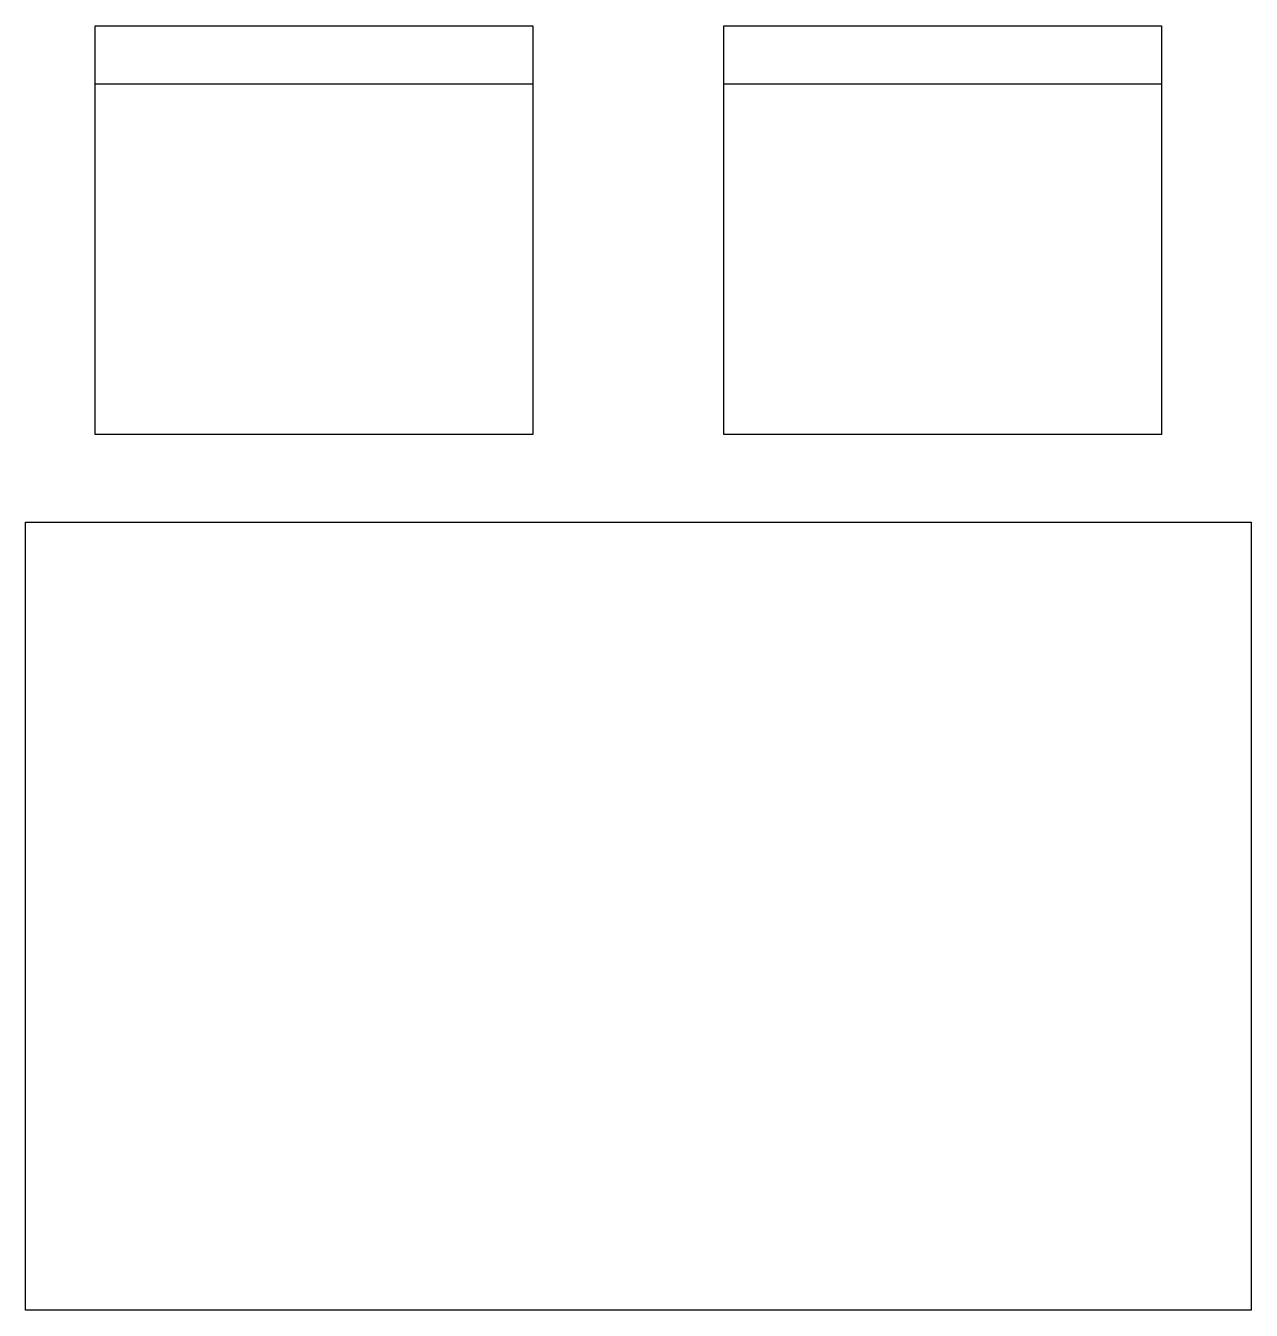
# Model space of a CAD drawing. Header units: millimetres. Extents: x 2182 to 2289, y 3244 to 3355.
import ezdxf

# ---------------------------------------------------------------- set-up
doc = ezdxf.new("R2010")
doc.units = ezdxf.units.MM

msp = doc.modelspace()

# ---------------------------------------------------------------- linework, layer by layer
at = {"linetype": 'Continuous'}
for p, q in [((2188.51, 3355.41), (2226.48, 3355.41)), ((2188.51, 3319.97), (2188.51, 3355.41)), ((2226.48, 3355.41), (2226.48, 3319.97)), ((2243.03, 3355.41), (2281.01, 3355.41)), ((2243.03, 3319.97), (2243.03, 3355.41)), ((2281.01, 3355.41), (2281.01, 3319.97)), ((2226.48, 3350.35), (2188.51, 3350.35)), ((2281.01, 3350.35), (2243.03, 3350.35)), ((2226.48, 3319.97), (2188.51, 3319.97)), ((2281.01, 3319.97), (2243.03, 3319.97)), ((2182.47, 3244.02), (2182.47, 3312.37)), ((2182.47, 3312.37), (2288.8, 3312.37)), ((2288.8, 3312.37), (2288.8, 3244.02)), ((2288.8, 3244.02), (2182.47, 3244.02))]:
    msp.add_line(p, q, dxfattribs=at)

doc.saveas('drawing.dxf')
